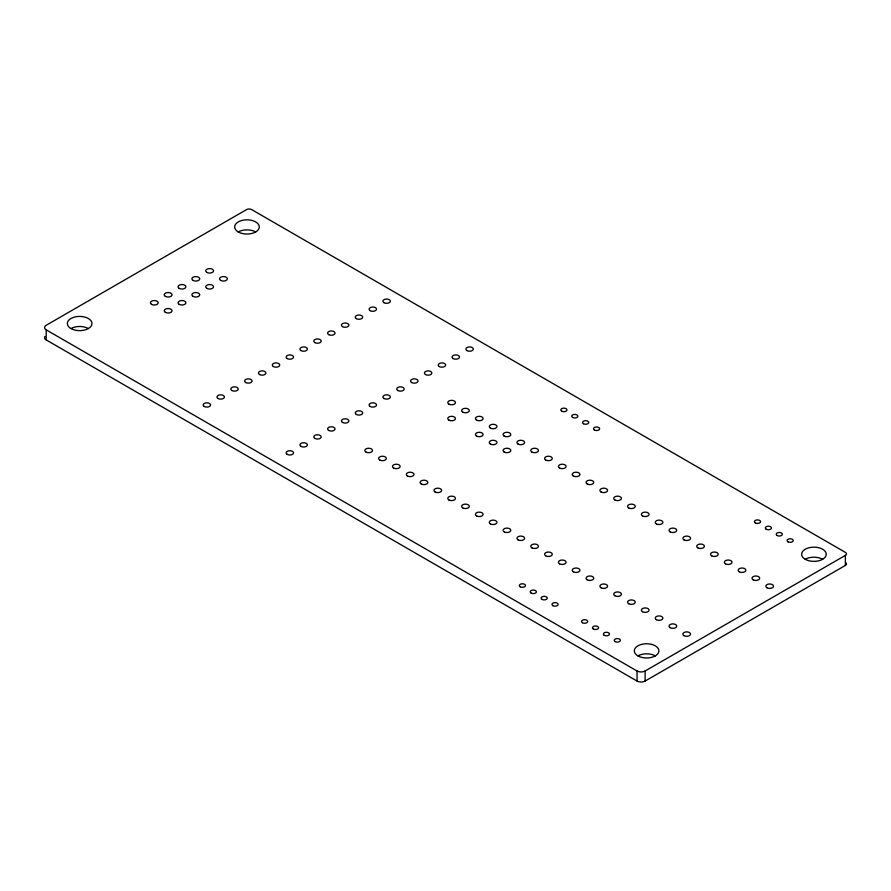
<?xml version="1.0" encoding="UTF-8"?>
<svg xmlns="http://www.w3.org/2000/svg" width="891" height="891" viewBox="0 0 891 891"><rect width="100%" height="100%" fill="white"/><g stroke="black" fill="none" stroke-linecap="round" stroke-linejoin="round"><path stroke-width="1.34" d="M46.198 329.859L637.043 670.99A5.714 3.297 0 0 0 645.129 670.99L845.37 555.383A3.675 2.116 0 0 0 845.37 552.375L251.652 209.597A3.597 2.072 0 0 0 246.562 209.597L46.198 325.271A5.624 3.241 0 0 0 46.198 329.859L46.198 339.916L637.043 681.047A5.714 3.297 0 0 0 645.129 681.047L845.37 565.44A3.675 2.116 0 0 0 845.96 562.878M845.37 555.383L845.37 565.44M645.129 670.99L645.129 681.047M637.043 670.99L637.043 681.047M70.935 328.556A12.318 7.117 0 0 0 91.55 325.371A12.318 7.117 0 0 0 76.459 316.661A12.318 7.117 0 0 0 70.935 328.556A12.318 7.117 0 0 1 88.354 328.556M238.265 231.95A12.318 7.117 0 0 0 258.869 228.764A12.318 7.117 0 0 0 243.778 220.055A12.318 7.117 0 0 0 238.265 231.95A12.318 7.117 0 0 1 255.684 231.95M637.9 655.887A12.318 7.117 0 0 0 658.505 652.702A12.318 7.117 0 0 0 643.425 643.993A12.318 7.117 0 0 0 637.9 655.887A12.318 7.117 0 0 1 655.319 655.887M805.219 559.281A12.318 7.117 0 0 0 825.834 556.095A12.318 7.117 0 0 0 810.743 547.386A12.318 7.117 0 0 0 805.219 559.281A12.318 7.117 0 0 1 822.649 559.292M46.198 339.916A5.624 3.241 0 0 1 44.973 336.386M601.024 491.955A3.854 2.228 0 0 0 607.462 490.963A3.854 2.228 0 0 0 602.75 488.246A3.854 2.228 0 0 0 601.024 491.955M531.882 547.842A3.854 2.228 0 0 0 538.32 546.851A3.854 2.228 0 0 0 533.609 544.123A3.854 2.228 0 0 0 531.882 547.842M453.151 358.572A3.72 2.15 0 0 0 459.366 357.614A3.72 2.15 0 0 0 454.811 354.986A3.72 2.15 0 0 0 453.151 358.572M231.894 390.514A3.72 2.15 0 0 0 238.12 389.545A3.72 2.15 0 0 0 233.565 386.917A3.72 2.15 0 0 0 231.894 390.514M206.868 272.434A3.909 2.261 0 0 0 213.406 271.421A3.909 2.261 0 0 0 208.617 268.648A3.909 2.261 0 0 0 206.868 272.434M206.868 288.394A3.909 2.261 0 0 0 213.406 287.381A3.909 2.261 0 0 0 208.617 284.619A3.909 2.261 0 0 0 206.868 288.394M683.987 539.857A3.854 2.228 0 0 0 690.436 538.866A3.854 2.228 0 0 0 685.714 536.148A3.854 2.228 0 0 0 683.987 539.857M179.214 288.394A3.909 2.261 0 0 0 185.751 287.381A3.909 2.261 0 0 0 180.962 284.619A3.909 2.261 0 0 0 179.214 288.394M573.358 475.994A3.854 2.228 0 0 0 579.807 474.992A3.854 2.228 0 0 0 575.085 472.275A3.854 2.228 0 0 0 573.358 475.994M328.69 334.626A3.72 2.15 0 0 0 334.916 333.657A3.72 2.15 0 0 0 330.361 331.029A3.72 2.15 0 0 0 328.69 334.626M559.537 468.009A3.854 2.228 0 0 0 565.974 467.007A3.854 2.228 0 0 0 561.263 464.289A3.854 2.228 0 0 0 559.537 468.009M314.868 342.612A3.72 2.15 0 0 0 321.083 341.643A3.72 2.15 0 0 0 316.528 339.014A3.72 2.15 0 0 0 314.868 342.612M545.704 460.023A3.854 2.228 0 0 0 552.153 459.032A3.854 2.228 0 0 0 547.43 456.303A3.854 2.228 0 0 0 545.704 460.023M301.035 350.597A3.72 2.15 0 0 0 307.261 349.628A3.72 2.15 0 0 0 302.706 347A3.72 2.15 0 0 0 301.035 350.597M531.882 452.038A3.854 2.228 0 0 0 538.32 451.046A3.854 2.228 0 0 0 533.609 448.318A3.854 2.228 0 0 0 531.882 452.038M287.214 358.572A3.72 2.15 0 0 0 293.429 357.614A3.72 2.15 0 0 0 288.873 354.986A3.72 2.15 0 0 0 287.214 358.572M518.05 444.052A3.854 2.228 0 0 0 524.487 443.061A3.854 2.228 0 0 0 519.776 440.332A3.854 2.228 0 0 0 518.05 444.052M273.381 366.557A3.72 2.15 0 0 0 279.607 365.6A3.72 2.15 0 0 0 275.052 362.971A3.72 2.15 0 0 0 273.381 366.557M670.166 531.882A3.854 2.228 0 0 0 676.603 530.88A3.854 2.228 0 0 0 671.892 528.163A3.854 2.228 0 0 0 670.166 531.882M604.243 635.305A3.085 1.782 0 0 0 609.399 634.503A3.085 1.782 0 0 0 605.624 632.332A3.085 1.782 0 0 0 604.243 635.305M220.701 280.409A3.909 2.261 0 0 0 227.238 279.406A3.909 2.261 0 0 0 222.449 276.633A3.909 2.261 0 0 0 220.701 280.409M656.333 523.897A3.854 2.228 0 0 0 662.77 522.894A3.854 2.228 0 0 0 658.059 520.177A3.854 2.228 0 0 0 656.333 523.897M504.217 452.038A3.854 2.228 0 0 0 510.666 451.046A3.854 2.228 0 0 0 505.943 448.318A3.854 2.228 0 0 0 504.217 452.038M193.035 280.409A3.909 2.261 0 0 0 199.584 279.406A3.909 2.261 0 0 0 194.795 276.633A3.909 2.261 0 0 0 193.035 280.409M490.395 444.052A3.854 2.228 0 0 0 496.833 443.061A3.854 2.228 0 0 0 492.122 440.332A3.854 2.228 0 0 0 490.395 444.052M518.05 539.857A3.854 2.228 0 0 0 524.487 538.866A3.854 2.228 0 0 0 519.776 536.148A3.854 2.228 0 0 0 518.05 539.857M439.319 366.557A3.72 2.15 0 0 0 445.545 365.6A3.72 2.15 0 0 0 440.989 362.971A3.72 2.15 0 0 0 439.319 366.557M425.497 374.543A3.72 2.15 0 0 0 431.712 373.585A3.72 2.15 0 0 0 427.157 370.957A3.72 2.15 0 0 0 425.497 374.543M504.217 531.882A3.854 2.228 0 0 0 510.666 530.88A3.854 2.228 0 0 0 505.943 528.163A3.854 2.228 0 0 0 504.217 531.882M466.973 350.597A3.72 2.15 0 0 0 473.199 349.628A3.72 2.15 0 0 0 468.644 347A3.72 2.15 0 0 0 466.973 350.597M628.678 507.926A3.854 2.228 0 0 0 635.116 506.934A3.854 2.228 0 0 0 630.405 504.206A3.854 2.228 0 0 0 628.678 507.926M342.523 326.641A3.72 2.15 0 0 0 348.749 325.683A3.72 2.15 0 0 0 344.193 323.054A3.72 2.15 0 0 0 342.523 326.641M545.704 555.828A3.854 2.228 0 0 0 552.153 554.837A3.854 2.228 0 0 0 547.43 552.108A3.854 2.228 0 0 0 545.704 555.828M520.244 586.801A3.085 1.782 0 0 0 525.389 586A3.085 1.782 0 0 0 521.614 583.828A3.085 1.782 0 0 0 520.244 586.801M531.125 593.083A3.085 1.782 0 0 0 536.282 592.292A3.085 1.782 0 0 0 532.506 590.109A3.085 1.782 0 0 0 531.125 593.083M542.018 599.376A3.085 1.782 0 0 0 547.163 598.574A3.085 1.782 0 0 0 543.399 596.402A3.085 1.782 0 0 0 542.018 599.376M552.899 605.657A3.085 1.782 0 0 0 558.056 604.866A3.085 1.782 0 0 0 554.28 602.684A3.085 1.782 0 0 0 552.899 605.657M594.386 430.019A3.085 1.782 0 0 0 599.543 429.217A3.085 1.782 0 0 0 595.767 427.045A3.085 1.782 0 0 0 594.386 430.019M583.505 423.737A3.085 1.782 0 0 0 588.65 422.935A3.085 1.782 0 0 0 584.886 420.752A3.085 1.782 0 0 0 583.505 423.737M572.612 417.445A3.085 1.782 0 0 0 577.769 416.654A3.085 1.782 0 0 0 573.993 414.471A3.085 1.782 0 0 0 572.612 417.445M561.72 411.163A3.085 1.782 0 0 0 566.876 410.361A3.085 1.782 0 0 0 563.101 408.189A3.085 1.782 0 0 0 561.72 411.163M165.381 312.351A3.909 2.261 0 0 0 171.93 311.338A3.909 2.261 0 0 0 167.14 308.576A3.909 2.261 0 0 0 165.381 312.351M151.559 304.366A3.909 2.261 0 0 0 158.097 303.352A3.909 2.261 0 0 0 153.308 300.59A3.909 2.261 0 0 0 151.559 304.366M179.214 304.366A3.909 2.261 0 0 0 185.751 303.352A3.909 2.261 0 0 0 180.962 300.59A3.909 2.261 0 0 0 179.214 304.366M165.381 296.38A3.909 2.261 0 0 0 171.93 295.366A3.909 2.261 0 0 0 167.14 292.604A3.909 2.261 0 0 0 165.381 296.38M193.035 296.38A3.909 2.261 0 0 0 199.584 295.366A3.909 2.261 0 0 0 194.795 292.604A3.909 2.261 0 0 0 193.035 296.38M787.989 541.795A3.085 1.782 0 0 0 793.135 540.993A3.085 1.782 0 0 0 789.37 538.821A3.085 1.782 0 0 0 787.989 541.795M777.097 535.502A3.085 1.782 0 0 0 782.253 534.711A3.085 1.782 0 0 0 778.478 532.528A3.085 1.782 0 0 0 777.097 535.502M766.204 529.221A3.085 1.782 0 0 0 771.361 528.419A3.085 1.782 0 0 0 767.585 526.247A3.085 1.782 0 0 0 766.204 529.221M755.323 522.928A3.085 1.782 0 0 0 760.468 522.137A3.085 1.782 0 0 0 756.704 519.954A3.085 1.782 0 0 0 755.323 522.928M379.766 460.023A3.854 2.228 0 0 0 386.204 459.032A3.854 2.228 0 0 0 381.493 456.303A3.854 2.228 0 0 0 379.766 460.023M393.599 468.009A3.854 2.228 0 0 0 400.037 467.007A3.854 2.228 0 0 0 395.326 464.289A3.854 2.228 0 0 0 393.599 468.009M407.421 475.994A3.854 2.228 0 0 0 413.858 474.992A3.854 2.228 0 0 0 409.147 472.275A3.854 2.228 0 0 0 407.421 475.994M421.254 483.98A3.854 2.228 0 0 0 427.691 482.978A3.854 2.228 0 0 0 422.98 480.26A3.854 2.228 0 0 0 421.254 483.98M559.537 563.814A3.854 2.228 0 0 0 565.974 562.811A3.854 2.228 0 0 0 561.263 560.094A3.854 2.228 0 0 0 559.537 563.814M476.562 420.106A3.854 2.228 0 0 0 483 419.104A3.854 2.228 0 0 0 478.289 416.387A3.854 2.228 0 0 0 476.562 420.106M435.075 491.955A3.854 2.228 0 0 0 441.524 490.963A3.854 2.228 0 0 0 436.802 488.246A3.854 2.228 0 0 0 435.075 491.955M448.908 499.94A3.854 2.228 0 0 0 455.346 498.949A3.854 2.228 0 0 0 450.634 496.22A3.854 2.228 0 0 0 448.908 499.94M462.741 507.926A3.854 2.228 0 0 0 469.178 506.934A3.854 2.228 0 0 0 464.467 504.206A3.854 2.228 0 0 0 462.741 507.926M476.562 515.911A3.854 2.228 0 0 0 483 514.909A3.854 2.228 0 0 0 478.289 512.191A3.854 2.228 0 0 0 476.562 515.911M490.395 523.897A3.854 2.228 0 0 0 496.833 522.894A3.854 2.228 0 0 0 492.122 520.177A3.854 2.228 0 0 0 490.395 523.897M614.846 499.94A3.854 2.228 0 0 0 621.294 498.949A3.854 2.228 0 0 0 616.572 496.22A3.854 2.228 0 0 0 614.846 499.94M587.191 483.98A3.854 2.228 0 0 0 593.629 482.978A3.854 2.228 0 0 0 588.918 480.26A3.854 2.228 0 0 0 587.191 483.98M504.217 436.078A3.854 2.228 0 0 0 510.666 435.075A3.854 2.228 0 0 0 505.943 432.358A3.854 2.228 0 0 0 504.217 436.078M490.395 428.092A3.854 2.228 0 0 0 496.833 427.09A3.854 2.228 0 0 0 492.122 424.372A3.854 2.228 0 0 0 490.395 428.092M573.358 571.799A3.854 2.228 0 0 0 579.807 570.797A3.854 2.228 0 0 0 575.085 568.079A3.854 2.228 0 0 0 573.358 571.799M587.191 579.785A3.854 2.228 0 0 0 593.629 578.782A3.854 2.228 0 0 0 588.918 576.065A3.854 2.228 0 0 0 587.191 579.785M601.024 587.759A3.854 2.228 0 0 0 607.462 586.768A3.854 2.228 0 0 0 602.75 584.05A3.854 2.228 0 0 0 601.024 587.759M614.846 595.745A3.854 2.228 0 0 0 621.294 594.754A3.854 2.228 0 0 0 616.572 592.025A3.854 2.228 0 0 0 614.846 595.745M628.678 603.73A3.854 2.228 0 0 0 635.116 602.739A3.854 2.228 0 0 0 630.405 600.011A3.854 2.228 0 0 0 628.678 603.73M642.5 611.716A3.854 2.228 0 0 0 648.949 610.714A3.854 2.228 0 0 0 644.226 607.996A3.854 2.228 0 0 0 642.5 611.716M656.333 619.702A3.854 2.228 0 0 0 662.77 618.699A3.854 2.228 0 0 0 658.059 615.982A3.854 2.228 0 0 0 656.333 619.702M670.166 627.687A3.854 2.228 0 0 0 676.603 626.685A3.854 2.228 0 0 0 671.892 623.967A3.854 2.228 0 0 0 670.166 627.687M683.987 635.662A3.854 2.228 0 0 0 690.436 634.67A3.854 2.228 0 0 0 685.714 631.953A3.854 2.228 0 0 0 683.987 635.662M766.962 587.759A3.854 2.228 0 0 0 773.399 586.768A3.854 2.228 0 0 0 768.688 584.05A3.854 2.228 0 0 0 766.962 587.759M753.129 579.785A3.854 2.228 0 0 0 759.577 578.782A3.854 2.228 0 0 0 754.855 576.065A3.854 2.228 0 0 0 753.129 579.785M739.307 571.799A3.854 2.228 0 0 0 745.745 570.797A3.854 2.228 0 0 0 741.034 568.079A3.854 2.228 0 0 0 739.307 571.799M725.474 563.814A3.854 2.228 0 0 0 731.912 562.811A3.854 2.228 0 0 0 727.201 560.094A3.854 2.228 0 0 0 725.474 563.814M711.653 555.828A3.854 2.228 0 0 0 718.09 554.837A3.854 2.228 0 0 0 713.368 552.108A3.854 2.228 0 0 0 711.653 555.828M697.82 547.842A3.854 2.228 0 0 0 704.258 546.851A3.854 2.228 0 0 0 699.546 544.123A3.854 2.228 0 0 0 697.82 547.842M462.741 412.121A3.854 2.228 0 0 0 469.178 411.13A3.854 2.228 0 0 0 464.467 408.401A3.854 2.228 0 0 0 462.741 412.121M476.562 436.078A3.854 2.228 0 0 0 483 435.075A3.854 2.228 0 0 0 478.289 432.358A3.854 2.228 0 0 0 476.562 436.078M365.934 452.038A3.854 2.228 0 0 0 372.382 451.046A3.854 2.228 0 0 0 367.66 448.318A3.854 2.228 0 0 0 365.934 452.038M642.5 515.911A3.854 2.228 0 0 0 648.949 514.909A3.854 2.228 0 0 0 644.226 512.191A3.854 2.228 0 0 0 642.5 515.911M448.908 404.135A3.854 2.228 0 0 0 455.346 403.144A3.854 2.228 0 0 0 450.634 400.415A3.854 2.228 0 0 0 448.908 404.135M448.908 420.106A3.854 2.228 0 0 0 455.346 419.104A3.854 2.228 0 0 0 450.634 416.387A3.854 2.228 0 0 0 448.908 420.106M301.035 446.402A3.72 2.15 0 0 0 307.261 445.433A3.72 2.15 0 0 0 302.706 442.805A3.72 2.15 0 0 0 301.035 446.402M314.868 438.417A3.72 2.15 0 0 0 321.083 437.448A3.72 2.15 0 0 0 316.528 434.819A3.72 2.15 0 0 0 314.868 438.417M328.69 430.431A3.72 2.15 0 0 0 334.916 429.473A3.72 2.15 0 0 0 330.361 426.834A3.72 2.15 0 0 0 328.69 430.431M342.523 422.445A3.72 2.15 0 0 0 348.749 421.488A3.72 2.15 0 0 0 344.193 418.859A3.72 2.15 0 0 0 342.523 422.445M356.355 414.46A3.72 2.15 0 0 0 362.57 413.502A3.72 2.15 0 0 0 358.015 410.874A3.72 2.15 0 0 0 356.355 414.46M370.177 406.474A3.72 2.15 0 0 0 376.403 405.516A3.72 2.15 0 0 0 371.848 402.888A3.72 2.15 0 0 0 370.177 406.474M384.01 398.5A3.72 2.15 0 0 0 390.225 397.531A3.72 2.15 0 0 0 385.669 394.902A3.72 2.15 0 0 0 384.01 398.5M397.832 390.514A3.72 2.15 0 0 0 404.057 389.545A3.72 2.15 0 0 0 399.502 386.917A3.72 2.15 0 0 0 397.832 390.514M411.664 382.529A3.72 2.15 0 0 0 417.89 381.571A3.72 2.15 0 0 0 413.335 378.931A3.72 2.15 0 0 0 411.664 382.529M384.01 302.695A3.72 2.15 0 0 0 390.225 301.726A3.72 2.15 0 0 0 385.669 299.098A3.72 2.15 0 0 0 384.01 302.695M370.177 310.669A3.72 2.15 0 0 0 376.403 309.712A3.72 2.15 0 0 0 371.848 307.083A3.72 2.15 0 0 0 370.177 310.669M356.355 318.655A3.72 2.15 0 0 0 362.57 317.697A3.72 2.15 0 0 0 358.015 315.069A3.72 2.15 0 0 0 356.355 318.655M259.548 374.543A3.72 2.15 0 0 0 265.774 373.585A3.72 2.15 0 0 0 261.219 370.957A3.72 2.15 0 0 0 259.548 374.543M245.727 382.529A3.72 2.15 0 0 0 251.941 381.571A3.72 2.15 0 0 0 247.386 378.931A3.72 2.15 0 0 0 245.727 382.529M218.061 398.5A3.72 2.15 0 0 0 224.287 397.531A3.72 2.15 0 0 0 219.732 394.902A3.72 2.15 0 0 0 218.061 398.5M287.214 454.377A3.72 2.15 0 0 0 293.429 453.419A3.72 2.15 0 0 0 288.873 450.79A3.72 2.15 0 0 0 287.214 454.377M204.239 406.474A3.72 2.15 0 0 0 210.454 405.516A3.72 2.15 0 0 0 205.91 402.888A3.72 2.15 0 0 0 204.239 406.474M582.469 622.731A3.085 1.782 0 0 0 587.615 621.929A3.085 1.782 0 0 0 583.85 619.757A3.085 1.782 0 0 0 582.469 622.731M593.35 629.013A3.085 1.782 0 0 0 598.507 628.222A3.085 1.782 0 0 0 594.731 626.039A3.085 1.782 0 0 0 593.35 629.013M615.135 641.587A3.085 1.782 0 0 0 620.281 640.796A3.085 1.782 0 0 0 616.516 638.613A3.085 1.782 0 0 0 615.135 641.587"/></g></svg>
